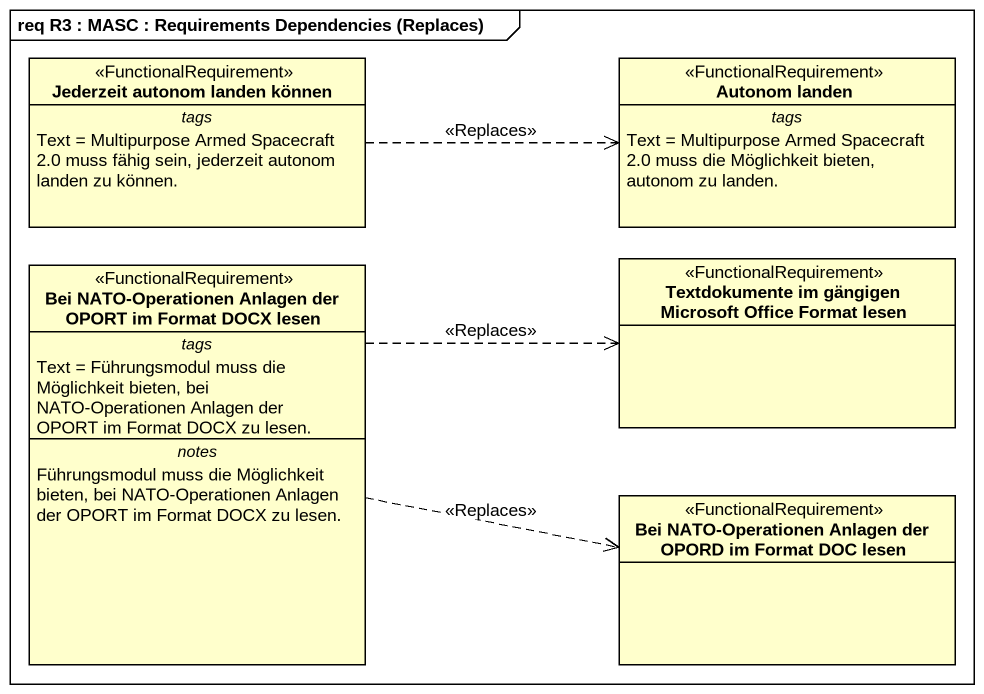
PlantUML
@startuml
mainframe req R3 : MASC : Requirements Dependencies (Replaces)
hide circle
hide empty members
class "Jederzeit autonom landen können" as Jederzeit_autonom_landen <<FunctionalRequirement>> {
  -- tags --
  Text = Multipurpose Armed Spacecraft 2.0 muss fähig sein, jederzeit autonom landen zu können.
}
class "Autonom landen" as Autonom_landen <<FunctionalRequirement>> {
  -- tags --
  Text = Multipurpose Armed Spacecraft 2.0 muss die Möglichkeit bieten, autonom zu landen.
}
class "Bei NATO-Operationen Anlagen der OPORT im Format DOCX lesen" as Bei_NATO_Operationen <<FunctionalRequirement>> {
  -- tags --
  Text = Führungsmodul muss die Möglichkeit bieten, bei NATO-Operationen Anlagen der OPORT im Format DOCX zu lesen.
  -- notes --
  Führungsmodul muss die Möglichkeit bieten, bei NATO-Operationen Anlagen der OPORT im Format DOCX zu lesen.
}
class "Textdokumente im gängigen Microsoft Office Format lesen" as Textdokumente_im_gängigen <<FunctionalRequirement>>
class "Bei NATO-Operationen Anlagen der OPORD im Format DOC lesen" as Bei_NATO_Operationen_2 <<FunctionalRequirement>>
Jederzeit_autonom_landen .right.> Autonom_landen : <<Replaces>>
Bei_NATO_Operationen .right.> Textdokumente_im_gängigen : <<Replaces>>
Bei_NATO_Operationen .right.> Bei_NATO_Operationen_2 : <<Replaces>>
@enduml
